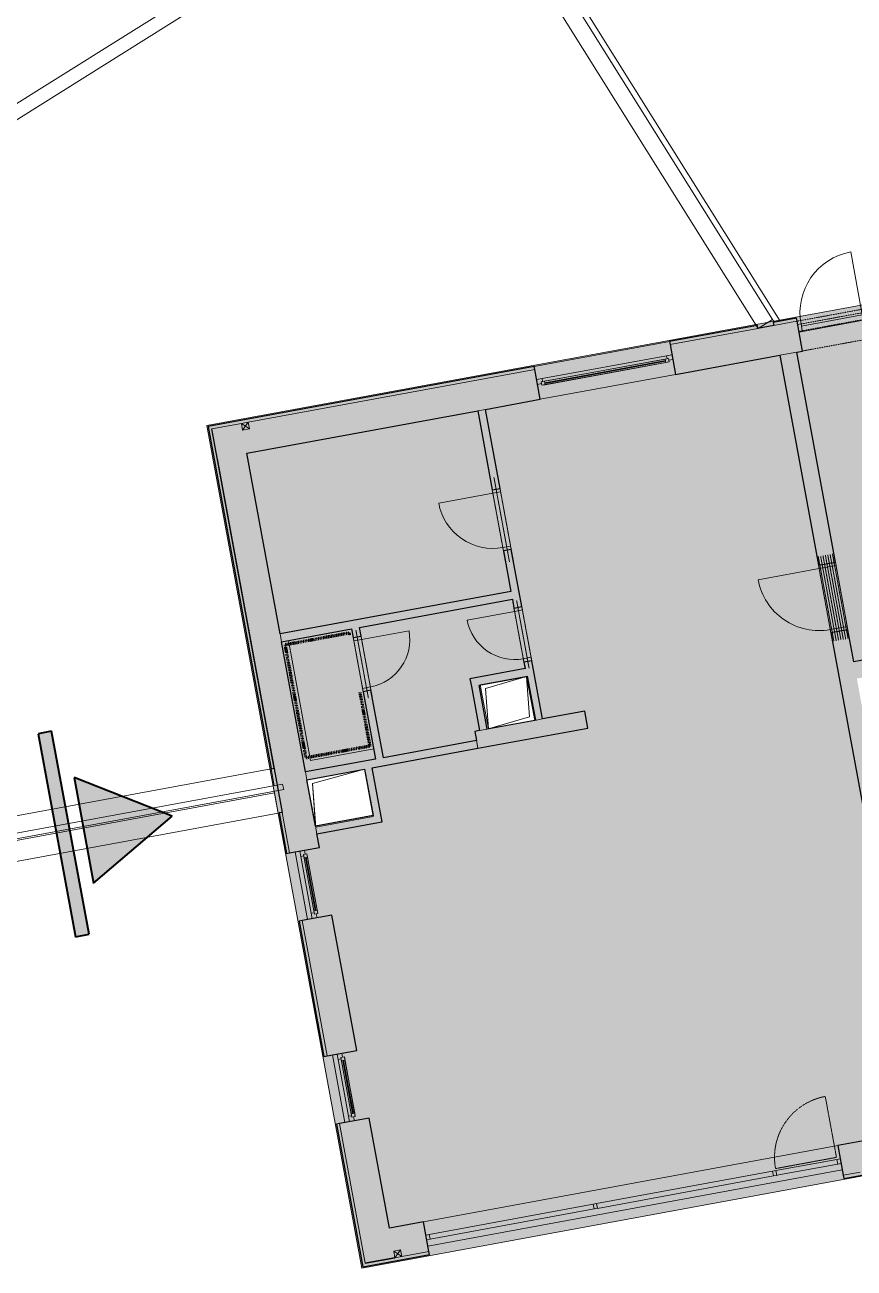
# Model space of a CAD drawing. Header units: millimetres. Extents: x -6736 to 224393, y -6260 to 72638.
# Drawn here: x 175670 to 187722, y -466 to 17603 of the extents above; entities that cross this region are included whole.
import ezdxf

# ---------------------------------------------------------------- set-up
doc = ezdxf.new("R2010")
doc.units = ezdxf.units.MM
for name, pattern in [('HA_Dash_2mm-S1mm', [2, 1, -1]), ('HA_Dash_3mm-S1mm', [3, 2, -1]), ('HA_DashDot_2_2mm-S0_6mm', [2.2, 1, -0.6, 0, -0.6]), ('HA_DashDot_4mm-S1mm', [4, 2, -1, 0, -1])]:
    doc.linetypes.add(name, pattern=pattern)
for name, color, linetype, lineweight in [('A-DETL-____-THIN', 9, 'Continuous', 9), ('A-DETL-____-WIDE', 9, 'Continuous', 40), ('A-DETL-GENF-OTLN', 9, 'Continuous', 9), ('A-DOOR-____-MCUT', 9, 'HA_DashDot_2_2mm-S0_6mm', 9), ('A-DOOR-____-OTLN', 9, 'Continuous', 9), ('A-DOOR-FRAM-MCUT', 9, 'Continuous', 9), ('A-FLOR-____-OTLN', 9, 'Continuous', 9), ('A-GENM-____-HDLN', 9, 'HA_Dash_3mm-S1mm', 9), ('A-GENM-____-OTLN', 9, 'Continuous', 9), ('A-GLAZ-____-MCUT', 9, 'Continuous', 5), ('A-GLAZ-____-OTLN', 9, 'Continuous', 5), ('A-GLAZ-CURT-MCUT', 9, 'Continuous', 5), ('A-GLAZ-CURT-OTLN', 9, 'Continuous', 5), ('A-GLAZ-CWMG-MCUT', 9, 'Continuous', 5), ('A-GLAZ-CWMG-OTLN', 9, 'Continuous', 5), ('A-WALL-____-MCUT', 9, 'Continuous', 25), ('A-WALL-____-OTLN', 9, 'Continuous', 9), ('I-WALL-____-MCUT', 9, 'Continuous', 25), ('I-WALL-____-OTLN', 9, 'Continuous', 9), ('M-HVAC-DUCT-OTLN', 9, 'Continuous', 9)]:
    doc.layers.add(name, color=color, linetype=linetype, lineweight=lineweight)

# ---------------------------------------------------------------- blocks, each defined once
blk = doc.blocks.new('HA_DR_Single_Swing_Solid - In_OJ_700x2100-2215883-schema POHLEDU D_110_6100')
at = {"layer": 'A-DOOR-____-MCUT'}
for p, q in [((-350, 57.5), (350, 57.5)), ((-350, -57.5), (350, -57.5))]:
    blk.add_line(p, q, dxfattribs=at)
at = {"layer": 'A-DOOR-____-OTLN', "lineweight": 5}
blk.add_line((350, 757.5), (350, 57.5), dxfattribs=at)
blk.add_arc((350, 57.5), 700, 90, 180, dxfattribs=at)
at = {"layer": 'A-DOOR-FRAM-MCUT'}
for p, q in [((-400, 57.5), (-350, 57.5)), ((-350, 57.5), (-350, -57.5)), ((350, 57.5), (400, 57.5)), ((350, -57.5), (350, 57.5)), ((-350, -57.5), (-400, -57.5)), ((400, -57.5), (350, -57.5))]:
    blk.add_line(p, q, dxfattribs=at)
blk = doc.blocks.new('HA_DR_Single_Swing_Solid - In_OJ_700x2100-2215885-schema POHLEDU D_110_6100')
at = {"layer": 'A-DOOR-____-MCUT'}
for p, q in [((-350, 57.5), (350, 57.5)), ((-350, -57.5), (350, -57.5))]:
    blk.add_line(p, q, dxfattribs=at)
at = {"layer": 'A-DOOR-____-OTLN', "lineweight": 5}
blk.add_line((350, -757.5), (350, -57.5), dxfattribs=at)
blk.add_arc((350, -57.5), 700, 180, 270, dxfattribs=at)
at = {"layer": 'A-DOOR-FRAM-MCUT'}
for p, q in [((-350, 57.5), (-400, 57.5)), ((-350, -57.5), (-350, 57.5)), ((400, 57.5), (350, 57.5)), ((350, 57.5), (350, -57.5)), ((-400, -57.5), (-350, -57.5)), ((350, -57.5), (400, -57.5))]:
    blk.add_line(p, q, dxfattribs=at)
blk = doc.blocks.new('HA_DR_Single_Swing_Solid - In_OJ_800x2100-2215786-schema POHLEDU D_110_6100')
at = {"layer": 'A-DOOR-____-MCUT'}
for p, q in [((-400, 57.5), (400, 57.5)), ((-400, -57.5), (400, -57.5))]:
    blk.add_line(p, q, dxfattribs=at)
at = {"layer": 'A-DOOR-____-OTLN', "lineweight": 5}
blk.add_line((400, 857.5), (400, 57.5), dxfattribs=at)
blk.add_arc((400, 57.5), 800, 90, 180, dxfattribs=at)
at = {"layer": 'A-DOOR-FRAM-MCUT'}
for p, q in [((-450, 57.5), (-400, 57.5)), ((-400, 57.5), (-400, -57.5)), ((400, 57.5), (450, 57.5)), ((400, -57.5), (400, 57.5)), ((-400, -57.5), (-450, -57.5)), ((450, -57.5), (400, -57.5))]:
    blk.add_line(p, q, dxfattribs=at)
blk = doc.blocks.new('HA_DR_Single_Swing_Solid - In_OJ_900x2100_Vstupni-2215765-schema POHLEDU D_110_6100')
at = {"layer": 'A-DOOR-____-MCUT'}
for p, q in [((-450, 125), (450, 125)), ((-450, -125), (450, -125))]:
    blk.add_line(p, q, dxfattribs=at)
at = {"layer": 'A-DOOR-____-OTLN', "lineweight": 5}
blk.add_line((450, 1025), (450, 125), dxfattribs=at)
at = {"layer": 'A-DOOR-____-OTLN'}
for p, q in [((-500, 125), (500, 125)), ((-500, -125), (500, -125))]:
    blk.add_line(p, q, dxfattribs=at)
at = {"layer": 'A-DOOR-____-OTLN', "lineweight": 5}
blk.add_arc((450, 125), 900, 90, 180, dxfattribs=at)
at = {"layer": 'A-DOOR-FRAM-MCUT'}
for p, q in [((-500, 125), (-450, 125)), ((-450, 125), (-450, -125)), ((450, 125), (500, 125)), ((450, -125), (450, 125)), ((-450, -125), (-500, -125)), ((500, -125), (450, -125))]:
    blk.add_line(p, q, dxfattribs=at)
blk = doc.blocks.new('HA_DR_Single_Swing_Solid_ButtFrame - In_FAS_900x2350_Unik-2108754-schema POHLEDU D_110_6100')
at = {"layer": 'A-DOOR-____-MCUT'}
for p, q in [((-450, 170), (450, 170)), ((-450, 70), (450, 70))]:
    blk.add_line(p, q, dxfattribs=at)
at = {"layer": 'A-DOOR-____-OTLN', "lineweight": 5}
blk.add_line((450, 1070), (450, 170), dxfattribs=at)
at = {"layer": 'A-DOOR-____-OTLN', "linetype": 'HA_DashDot_2_2mm-S0_6mm'}
for p, q in [((500, 220), (-500, 220)), ((500, -220), (-500, -220))]:
    blk.add_line(p, q, dxfattribs=at)
at = {"layer": 'A-DOOR-____-OTLN', "lineweight": 5}
blk.add_arc((450, 170), 900, 90, 180, dxfattribs=at)
at = {"layer": 'A-DOOR-FRAM-MCUT'}
for p, q in [((-500, 170), (-450, 170)), ((-450, 70), (-500, 70)), ((-450, 170), (-450, 70)), ((450, 170), (500, 170)), ((450, 70), (450, 170)), ((500, 70), (450, 70))]:
    blk.add_line(p, q, dxfattribs=at)
blk = doc.blocks.new('HA_WD_SinglePanel - 1000x3200-2168127-schema POHLEDU D_110_6100')
at = {"layer": 'A-GLAZ-____-MCUT'}
for p, q in [((-440, 25), (-440, -25)), ((-390, 25), (-440, 25)), ((-390, -25), (-390, 25)), ((390, 5), (-390, 5)), ((390, 25), (390, -25)), ((440, 25), (390, 25)), ((440, -25), (440, 25)), ((-500, 0), (-440, 0)), ((-420, -70), (-500, -70)), ((-440, -25), (-390, -25)), ((-420, -25), (-420, -70)), ((390, -5), (-390, -5)), ((390, -25), (440, -25)), ((420, -70), (420, -25)), ((500, -70), (420, -70)), ((440, 0), (500, 0))]:
    blk.add_line(p, q, dxfattribs=at)
at = {"layer": 'A-GLAZ-____-OTLN'}
for p, q in [((-440, -25), (-440, 25)), ((440, 25), (-440, 25)), ((390, 25), (-390, 25)), ((440, 25), (440, -25)), ((-440, -25), (440, -25)), ((420, -70), (-420, -70)), ((390, -25), (-390, -25))]:
    blk.add_line(p, q, dxfattribs=at)
blk = doc.blocks.new('HA_WD_SinglePanel - 1000x3200-2168126-schema POHLEDU D_110_6100')
at = {"layer": 'A-GLAZ-____-MCUT'}
for p, q in [((-420, 70), (-500, 70)), ((-500, 0), (-440, 0)), ((-440, -25), (-440, 25)), ((-440, 25), (-390, 25)), ((-420, 25), (-420, 70)), ((-390, 25), (-390, -25)), ((390, 5), (-390, 5)), ((390, -25), (390, 25)), ((390, 25), (440, 25)), ((500, 70), (420, 70)), ((420, 70), (420, 25)), ((440, 25), (440, -25)), ((440, 0), (500, 0)), ((-390, -25), (-440, -25)), ((390, -5), (-390, -5)), ((440, -25), (390, -25))]:
    blk.add_line(p, q, dxfattribs=at)
at = {"layer": 'A-GLAZ-____-OTLN'}
for p, q in [((440, 25), (-440, 25)), ((-440, -25), (-440, 25)), ((420, 70), (-420, 70)), ((390, 25), (-390, 25)), ((440, 25), (440, -25)), ((-440, -25), (440, -25)), ((390, -25), (-390, -25))]:
    blk.add_line(p, q, dxfattribs=at)
blk = doc.blocks.new('HA_WD_SinglePanel - 2000x1150-2168136-schema POHLEDU D_110_6100')
at = {"layer": 'A-GLAZ-____-MCUT'}
for p, q in [((-920, 70), (-1000, 70)), ((-1000, 0), (-940, 0)), ((-940, -25), (-940, 25)), ((-940, 25), (-890, 25)), ((-920, 25), (-920, 70)), ((-890, 25), (-890, -25)), ((890, 5), (-890, 5)), ((890, -25), (890, 25)), ((890, 25), (940, 25)), ((1000, 70), (920, 70)), ((920, 70), (920, 25)), ((940, 25), (940, -25)), ((940, 0), (1000, 0)), ((-890, -25), (-940, -25)), ((890, -5), (-890, -5)), ((940, -25), (890, -25))]:
    blk.add_line(p, q, dxfattribs=at)
at = {"layer": 'A-GLAZ-____-OTLN'}
for p, q in [((940, 25), (-940, 25)), ((-940, -25), (-940, 25)), ((920, 70), (-920, 70)), ((890, 25), (-890, 25)), ((940, 25), (940, -25)), ((-940, -25), (940, -25)), ((890, -25), (-890, -25))]:
    blk.add_line(p, q, dxfattribs=at)
blk = doc.blocks.new('HA_GM_Shaft_Rectangle - Default-2240305-schema POHLEDU D_110_6100')
at = {"layer": 'A-DETL-GENF-OTLN'}
for p, q in [((68.5, -68.5), (850, 0)), ((0, -685), (68.5, -68.5))]:
    blk.add_line(p, q, dxfattribs=at)
at = {"layer": 'A-GENM-____-OTLN'}
for p, q in [((0, -685), (0, 0)), ((0, 0), (850, 0)), ((850, 0), (850, -685)), ((850, -685), (0, -685))]:
    blk.add_line(p, q, dxfattribs=at)
blk = doc.blocks.new('HA_GM_Shaft_Rectangle - Default-2240303-schema POHLEDU D_110_6100')
at = {"layer": 'A-DETL-GENF-OTLN'}
for p, q in [((65, -65), (700, 0)), ((0, -650), (65, -65))]:
    blk.add_line(p, q, dxfattribs=at)
at = {"layer": 'A-GENM-____-OTLN'}
for p, q in [((0, -650), (0, 0)), ((0, 0), (700, 0)), ((700, 0), (700, -650)), ((700, -650), (0, -650))]:
    blk.add_line(p, q, dxfattribs=at)
blk = doc.blocks.new('Systémový panel - Sklo-2011739-schema POHLEDU D_110_6100')
at = {"layer": 'A-GLAZ-CURT-MCUT'}
for p, q in [((1212.5, 0), (-1212.5, 0)), ((-1212.5, 0), (-1212.5, -70)), ((-1212.5, -70), (1212.5, -70)), ((1212.5, -70), (1212.5, 0))]:
    blk.add_line(p, q, dxfattribs=at)
blk = doc.blocks.new('Obdélníková příčel - 50x70mm EXT-2011740-schema POHLEDU D_110_6100')
at = {"layer": 'A-GLAZ-CWMG-MCUT'}
for p, q in [((-50, 70), (0, 70)), ((-50, 0), (-50, 70)), ((0, 0), (-50, 0)), ((0, 70), (0, 0))]:
    blk.add_line(p, q, dxfattribs=at)
blk = doc.blocks.new('ABMV_CW_Single_Swing_Generic - Ex_Glass_SKLOPNE-2011742-schema POHLEDU D_110_6100')
at = {"layer": 'A-DOOR-____-OTLN', "linetype": 'HA_Dash_2mm-S1mm', "lineweight": 5}
for p in [(450, 930), (-450, 30)]:
    blk.add_line(p, (450, 30), dxfattribs=at)
blk.add_arc((450, 30), 900, 90, 180, dxfattribs=at)
blk = doc.blocks.new('Obdélníková příčel - 50x70mm EXT-1501617-schema POHLEDU D_110_6100')
at = {"layer": 'A-GLAZ-CWMG-OTLN'}
for p, q in [((6582, 1115), (5697, 952)), ((6595, 1046), (5709, 883))]:
    blk.add_line(p, q, dxfattribs=at)
blk = doc.blocks.new('Obdélníková příčel - 50x70mm EXT-2011734-schema POHLEDU D_110_6100')
at = {"layer": 'A-GLAZ-CWMG-MCUT'}
for p, q in [((-25, 70), (25, 70)), ((-25, 0), (-25, 70)), ((25, 0), (-25, 0)), ((25, 70), (25, 0))]:
    blk.add_line(p, q, dxfattribs=at)
blk = doc.blocks.new('Systémový panel - Sklo-2011743-schema POHLEDU D_110_6100')
at = {"layer": 'A-GLAZ-CURT-MCUT'}
for p, q in [((1300, 0), (-1300, 0)), ((-1300, 0), (-1300, -70)), ((-1300, -70), (1300, -70)), ((1300, -70), (1300, 0))]:
    blk.add_line(p, q, dxfattribs=at)
blk = doc.blocks.new('HA_GM_Tiling_LineBased - Generic Tiles-2157053-schema POHLEDU D_110_6100')
at = {"layer": 'A-GENM-____-OTLN', "linetype": 'HA_DashDot_4mm-S1mm', "lineweight": 80}
blk.add_line((0, -50), (795, -50), dxfattribs=at)
blk = doc.blocks.new('HA_GM_Tiling_LineBased - Generic Tiles-2157054-schema POHLEDU D_110_6100')
at = {"layer": 'A-GENM-____-OTLN', "linetype": 'HA_DashDot_4mm-S1mm', "lineweight": 80}
blk.add_line((50, -50), (990, -50), dxfattribs=at)
blk = doc.blocks.new('HA_GM_Tiling_LineBased - Generic Tiles-2157055-schema POHLEDU D_110_6100')
at = {"layer": 'A-GENM-____-OTLN', "linetype": 'HA_DashDot_4mm-S1mm', "lineweight": 80}
blk.add_line((50, -50), (80, -50), dxfattribs=at)
blk = doc.blocks.new('HA_GM_Tiling_LineBased - Generic Tiles-2157056-schema POHLEDU D_110_6100')
at = {"layer": 'A-GENM-____-OTLN', "linetype": 'HA_DashDot_4mm-S1mm', "lineweight": 80}
blk.add_line((50, -50), (1725, -50), dxfattribs=at)
blk = doc.blocks.new('TB_Porotherm KP11_5_1000mm - TB_Porotherm KP11_5_1000mm-1965691-schema POHLEDU D_110_6100')
at = {"layer": 'A-GENM-____-HDLN'}
for p, q in [((-500, 57.5), (500, 57.5)), ((-500, 0), (500, 0)), ((500, -57.5), (-500, -57.5))]:
    blk.add_line(p, q, dxfattribs=at)
blk = doc.blocks.new('TB_Porotherm KP11_5_1250mm - TB_Porotherm KP11_5_1250mm-1972106-schema POHLEDU D_110_6100')
at = {"layer": 'A-GENM-____-HDLN'}
for p, q in [((-625, 57.5), (625, 57.5)), ((-625, 0), (625, 0)), ((625, -57.5), (-625, -57.5))]:
    blk.add_line(p, q, dxfattribs=at)
blk = doc.blocks.new('TB_Porotherm KP7_1250mm - TB_Porotherm KP7_1250mm-1966492-schema POHLEDU D_110_6100')
at = {"layer": 'A-GENM-____-HDLN'}
for p, q in [((-625, 35), (625, 35)), ((-625, 0), (625, 0)), ((625, -35), (-625, -35))]:
    blk.add_line(p, q, dxfattribs=at)
blk = doc.blocks.new('Obdélníková příčel - 50x70mm EXT-2011748-schema POHLEDU D_110_6100')
at = {"layer": 'A-GLAZ-CWMG-MCUT'}
for p, q in [((0, 70), (-50, 70)), ((-50, 70), (-50, 0)), ((-50, 0), (0, 0)), ((0, 0), (0, 70))]:
    blk.add_line(p, q, dxfattribs=at)
blk = doc.blocks.new('185-01_OBJEKT A_Central_rvt-5-schema POHLEDU D_110_6100')
at = {"layer": 'A-FLOR-____-OTLN'}
for p, q in [((6066, 13226), (6952, 13389)), ((7015, 13320), (6032, 13139)), ((-1111, 4600), (-1292, 5583)), ((-568, 1649), (-749, 2633)), ((572, 207), (6596, 1315)), ((637, -147), (6661, 961))]:
    blk.add_line(p, q, dxfattribs=at)
at = {"layer": 'A-WALL-____-MCUT'}
for p, q in [((5427, 13236), (4151, 13001)), ((5435, 13192), (5427, 13236)), ((5664, 13234), (5435, 13192)), ((5995, 13340), (5656, 13278)), ((5656, 13278), (5664, 13234)), ((6003, 13296), (5995, 13340)), ((6082, 12863), (6003, 13296)), ((4151, 13001), (4159, 12957)), ((4159, 12957), (4238, 12524)), ((5999, 12848), (6082, 12863)), ((4238, 12524), (5753, 12803)), ((2184, 12639), (-2557, 11767)), ((2192, 12595), (2184, 12639)), ((2271, 12162), (2192, 12595)), ((1475, 12015), (2271, 12162)), ((-1992, 11377), (1362, 11995)), ((-2557, 11767), (-1641, 6790)), ((-1597, 6798), (-2504, 11730)), ((-2425, 11298), (-1562, 6609)), ((-1509, 8751), (-1992, 11377)), ((-1140, 6745), (-1488, 8638)), ((-1641, 6790), (-1597, 6798)), ((-1562, 6609), (-1479, 6157)), ((-995, 5958), (-1119, 6632)), ((-1479, 6157), (-1523, 6149)), ((-1523, 6149), (-1415, 5561)), ((-938, 5649), (-974, 5845)), ((-1371, 5569), (-938, 5649)), ((-1415, 5561), (-1371, 5569)), ((-1190, 4585), (-1234, 4577)), ((-1234, 4577), (-872, 2610)), ((-757, 4665), (-1190, 4585)), ((-395, 2698), (-757, 4665)), ((-872, 2610), (-828, 2618)), ((-828, 2618), (-395, 2698)), ((-647, 1635), (-691, 1627)), ((-691, 1627), (-309, -448)), ((-214, 1715), (-647, 1635)), ((80, 116), (-214, 1715)), ((7825, 1542), (6596, 1315)), ((6596, 1315), (6675, 883)), ((6684, 838), (8405, 1155)), ((6675, 883), (6684, 838)), ((572, 207), (80, 116)), ((652, -226), (572, 207)), ((-309, -448), (660, -270)), ((160, -316), (-273, -396)), ((-273, -396), (160, -316)), ((660, -270), (652, -226))]:
    blk.add_line(p, q, dxfattribs=at)
at = {"layer": 'A-WALL-____-MCUT', "lineweight": 9}
for p, q in [((4159, 12957), (5435, 13192)), ((5435, 13192), (4159, 12957)), ((5664, 13234), (5919, 13281)), ((5919, 13281), (5664, 13234)), ((5919, 13281), (6003, 13296)), ((6003, 13296), (5919, 13281)), ((5999, 12848), (5753, 12803)), ((-1973, 11828), (2192, 12595)), ((2192, 12595), (-1973, 11828)), ((1475, 12015), (1362, 11995)), ((-2504, 11730), (-2072, 11810)), ((-2072, 11810), (-2504, 11730)), ((-2504, 11730), (-2425, 11298)), ((-1509, 8751), (-1488, 8638)), ((2190, 7495), (2303, 7516)), ((1388, 7348), (1501, 7368)), ((1344, 7202), (1365, 7089)), ((1365, 7089), (1344, 7202)), ((-1140, 6745), (-1129, 6689)), ((-1129, 6689), (-1140, 6745)), ((-1129, 6689), (-1119, 6632)), ((-1371, 5569), (-1479, 6157)), ((-1479, 6157), (-1371, 5569)), ((-995, 5958), (-974, 5845)), ((-828, 2618), (-1190, 4585)), ((-1190, 4585), (-828, 2618)), ((-273, -396), (-647, 1635)), ((-647, 1635), (-273, -396)), ((6675, 883), (6921, 928)), ((6921, 928), (6675, 883)), ((258, -298), (652, -226)), ((652, -226), (258, -298))]:
    blk.add_line(p, q, dxfattribs=at)
at = {"layer": 'A-WALL-____-OTLN'}
for p, q in [((2184, 12639), (4151, 13001)), ((4238, 12524), (2271, 12162))]:
    blk.add_line(p, q, dxfattribs=at)
at = {"layer": 'I-WALL-____-MCUT'}
for p, q in [((6561, 9794), (5999, 12848)), ((5753, 12803), (6315, 9749)), ((1362, 11995), (1573, 10844)), ((1687, 10865), (1475, 12015)), ((1573, 10844), (1687, 10865)), ((1849, 9980), (1736, 9959)), ((1736, 9959), (1845, 9369)), ((2002, 9148), (1849, 9980)), ((6315, 9749), (6561, 9794)), ((1845, 9369), (-1509, 8751)), ((-357, 8846), (1866, 9256)), ((1866, 9256), (1889, 9128)), ((1889, 9128), (2002, 9148)), ((10053, 8942), (6827, 8348)), ((-1488, 8638), (-470, 8826)), ((-470, 8826), (-447, 8698)), ((-447, 8698), (-333, 8719)), ((-333, 8719), (-357, 8846)), ((6742, 8811), (6496, 8765)), ((6496, 8765), (7190, 4994)), ((6827, 8348), (6742, 8811)), ((2147, 8362), (2034, 8341)), ((2034, 8341), (2051, 8247)), ((2303, 7516), (2147, 8362)), ((2051, 8247), (1250, 8100)), ((1384, 8008), (2072, 8134)), ((2072, 8134), (2190, 7495)), ((1250, 8100), (1270, 7987)), ((1270, 7987), (1388, 7348)), ((1501, 7368), (1384, 8008)), ((-189, 7932), (-302, 7911)), ((-302, 7911), (-122, 6932)), ((-9, 6953), (-189, 7932)), ((2917, 7629), (2303, 7516)), ((2963, 7383), (2917, 7629)), ((2190, 7495), (1501, 7368)), ((1388, 7348), (1319, 7335)), ((1319, 7335), (1344, 7202)), ((1365, 7089), (2963, 7383)), ((-170, 6807), (1365, 7089)), ((1344, 7202), (-9, 6953)), ((-122, 6932), (-1140, 6745)), ((-1119, 6632), (-283, 6786)), ((-283, 6786), (-159, 6112)), ((-25, 6020), (-170, 6807)), ((-159, 6112), (-995, 5958)), ((-974, 5845), (-138, 5999)), ((-138, 5999), (-25, 6020))]:
    blk.add_line(p, q, dxfattribs=at)
at = {"layer": 'I-WALL-____-OTLN'}
for p, q in [((-1390, 8656), (-1068, 6911)), ((-1068, 6911), (-149, 7080))]:
    blk.add_line(p, q, dxfattribs=at)
at = {"layer": 'M-HVAC-DUCT-OTLN', "lineweight": 5}
for p, q in [((-2072, 11810), (-1973, 11828)), ((-2072, 11810), (-1955, 11730)), ((-2054, 11712), (-2072, 11810)), ((-2054, 11712), (-1973, 11828)), ((-1973, 11828), (-1955, 11730)), ((-1955, 11730), (-2054, 11712)), ((142, -218), (240, -200)), ((142, -218), (258, -298)), ((160, -316), (142, -218)), ((160, -316), (240, -200)), ((258, -298), (160, -316)), ((240, -200), (258, -298))]:
    blk.add_line(p, q, dxfattribs=at)
at = {"layer": 'A-DOOR-____-OTLN', "lineweight": 9}
for name, p, rotation in [('HA_DR_Single_Swing_Solid_ButtFrame - In_FAS_900x2350_Unik-2108754-schema POHLEDU D_110_6100', (6534, 13170), 10.42708866108217), ('HA_DR_Single_Swing_Solid - In_OJ_800x2100-2215786-schema POHLEDU D_110_6100', (1711, 10412), 100.4270886610819), ('HA_DR_Single_Swing_Solid - In_OJ_900x2100_Vstupni-2215765-schema POHLEDU D_110_6100', (6528, 9280), 100.4270886610821), ('HA_DR_Single_Swing_Solid - In_OJ_700x2100-2215883-schema POHLEDU D_110_6100', (2018, 8745), 100.4270886610819), ('HA_DR_Single_Swing_Solid - In_OJ_700x2100-2215885-schema POHLEDU D_110_6100', (-318, 8315), 100.4270886610819), ('ABMV_CW_Single_Swing_Generic - Ex_Glass_SKLOPNE-2011742-schema POHLEDU D_110_6100', (6139, 1033), 10.42708866108224)]:
    blk.add_blockref(name, p, dxfattribs=dict(at, rotation=rotation))
at = {"layer": 'A-GENM-____-OTLN', "lineweight": 9}
for name, p, rotation in [('TB_Porotherm KP11_5_1250mm - TB_Porotherm KP11_5_1250mm-1972106-schema POHLEDU D_110_6100', (1711, 10412), 280.4270886610821), ('TB_Porotherm KP7_1250mm - TB_Porotherm KP7_1250mm-1966492-schema POHLEDU D_110_6100', (6459, 9267), 280.4270886610821), ('TB_Porotherm KP7_1250mm - TB_Porotherm KP7_1250mm-1966492-schema POHLEDU D_110_6100', (6528, 9280), 280.4270886610821), ('TB_Porotherm KP7_1250mm - TB_Porotherm KP7_1250mm-1966492-schema POHLEDU D_110_6100', (6597, 9292), 280.4270886610821), ('TB_Porotherm KP11_5_1000mm - TB_Porotherm KP11_5_1000mm-1965691-schema POHLEDU D_110_6100', (2018, 8745), 280.4270886610821), ('HA_GM_Tiling_LineBased - Generic Tiles-2157054-schema POHLEDU D_110_6100', (-1493, 8637), 10.42708866108196), ('HA_GM_Tiling_LineBased - Generic Tiles-2157055-schema POHLEDU D_110_6100', (-470, 8826), 280.4270886610819), ('TB_Porotherm KP11_5_1000mm - TB_Porotherm KP11_5_1000mm-1965691-schema POHLEDU D_110_6100', (-318, 8315), 280.4270886610821), ('HA_GM_Tiling_LineBased - Generic Tiles-2157056-schema POHLEDU D_110_6100', (-1172, 6892), 100.427088661082), ('HA_GM_Shaft_Rectangle - Default-2240303-schema POHLEDU D_110_6100', (2190, 7495), 190.4270886610817), ('HA_GM_Tiling_LineBased - Generic Tiles-2157053-schema POHLEDU D_110_6100', (-302, 7911), 280.4270886610819), ('HA_GM_Tiling_LineBased - Generic Tiles-2157054-schema POHLEDU D_110_6100', (-149, 7080), 190.4270886610819), ('HA_GM_Shaft_Rectangle - Default-2240305-schema POHLEDU D_110_6100', (-1119, 6632), 10.42708866108196)]:
    blk.add_blockref(name, p, dxfattribs=dict(at, rotation=rotation))
at = {"layer": 'A-GLAZ-____-OTLN', "lineweight": 9}
for name, p, rotation in [('HA_WD_SinglePanel - 2000x1150-2168136-schema POHLEDU D_110_6100', (3215, 12559), 10.42708866108217), ('HA_WD_SinglePanel - 1000x3200-2168127-schema POHLEDU D_110_6100', (-1064, 5117), 280.4270886610821), ('HA_WD_SinglePanel - 1000x3200-2168126-schema POHLEDU D_110_6100', (-521, 2167), 100.4270886610821)]:
    blk.add_blockref(name, p, dxfattribs=dict(at, rotation=rotation))
at = {"layer": 'A-GLAZ-CURT-OTLN', "lineweight": 9, "rotation": 10.42708866108224}
for name, p in [('Systémový panel - Sklo-2011743-schema POHLEDU D_110_6100', (4369, 707)), ('Systémový panel - Sklo-2011739-schema POHLEDU D_110_6100', (1849, 244))]:
    blk.add_blockref(name, p, dxfattribs=at)
at = {"layer": 'A-GLAZ-CWMG-OTLN', "lineweight": 9}
blk.add_blockref('Obdélníková příčel - 50x70mm EXT-1501617-schema POHLEDU D_110_6100', (0, 0), dxfattribs=at)
at = {"layer": 'A-GLAZ-CWMG-OTLN', "lineweight": 9, "extrusion": (0, 0, -1), "rotation": 169.5729113389178}
for name, p in [('Obdélníková příčel - 50x70mm EXT-2011740-schema POHLEDU D_110_6100', (-6631, 1124)), ('Obdélníková příčel - 50x70mm EXT-2011734-schema POHLEDU D_110_6100', (-5672, 947)), ('Obdélníková příčel - 50x70mm EXT-2011734-schema POHLEDU D_110_6100', (-3066, 468))]:
    blk.add_blockref(name, p, dxfattribs=at)
at = {"layer": 'A-GLAZ-CWMG-OTLN', "lineweight": 9, "rotation": 190.4270886610822}
blk.add_blockref('Obdélníková příčel - 50x70mm EXT-2011748-schema POHLEDU D_110_6100', (607, 15), dxfattribs=at)
blk = doc.blocks.new('HA_GM_Shaft_Rectangle - Default-2321916-schema POHLEDU D_110_6100')
at = {"layer": 'A-DETL-GENF-OTLN'}
for p, q in [((70, -70), (850, 0)), ((0, -700), (70, -70))]:
    blk.add_line(p, q, dxfattribs=at)
at = {"layer": 'A-GENM-____-OTLN'}
for p, q in [((0, -700), (0, 0)), ((0, 0), (850, 0)), ((850, 0), (850, -700)), ((850, -700), (0, -700))]:
    blk.add_line(p, q, dxfattribs=at)
blk = doc.blocks.new('HA_GM_Shaft_Rectangle - Default-2321918-schema POHLEDU D_110_6100')
at = {"layer": 'A-DETL-GENF-OTLN'}
for p, q in [((65, -65), (700, 0)), ((0, -650), (65, -65))]:
    blk.add_line(p, q, dxfattribs=at)
at = {"layer": 'A-GENM-____-OTLN'}
for p, q in [((0, -650), (0, 0)), ((0, 0), (700, 0)), ((700, 0), (700, -650)), ((700, -650), (0, -650))]:
    blk.add_line(p, q, dxfattribs=at)

msp = doc.modelspace()

# ---------------------------------------------------------------- hatches: boundary and pattern name
at = {"layer": 'A-DETL-GENF-OTLN'}
h = msp.add_hatch(color=7, dxfattribs=at)
h.paths.add_polyline_path([(180568, -466), (202401, 3552), (203271, 16371), (178315, 11779), (180565, -448)])
h.paths.add_polyline_path([(179894, 5958), (179770, 6632), (180606, 6786), (180730, 6112), (180239, 6022)])
h.paths.add_polyline_path([(182390, 7368), (182273, 8008), (182961, 8134), (183079, 7495)])
h.paths.add_polyline_path([(187864, 7542), (187761, 8103), (188125, 8170), (188222, 7608), (187885, 7546)])
h.paths.add_polyline_path([(190358, 8001), (190254, 8561), (190761, 8655), (190864, 8094), (190505, 8028)])
h.paths.add_polyline_path([(195335, 8800), (195211, 9473), (195482, 9523), (195606, 8850), (195476, 8826)])
h.paths.add_polyline_path([(195782, 9273), (195728, 9569), (196868, 9778), (196923, 9483), (195803, 9277)])
h.paths.add_polyline_path([(199642, 9984), (199588, 10279), (200276, 10406), (200330, 10111)])
h.paths.add_polyline_path([(189298, 10282), (189251, 10537), (193755, 11366), (193802, 11110), (189319, 10285)])
h.paths.add_polyline_path([(189215, 10734), (189251, 10741), (190505, 10972)])
h.paths.add_polyline_path([(195965, 11509), (195835, 12217), (197738, 12567), (197868, 11859), (196310, 11572)])
h.paths.add_polyline_path([(188195, 12682), (188123, 13075), (188516, 13147), (188589, 12754), (188574, 12751)])
h = msp.add_hatch(color=161, dxfattribs=at)
h.paths.add_polyline_path([(176406, 4350), (176602, 4387), (176059, 7337), (175863, 7301), (176386, 4457)])
h.paths.add_polyline_path([(176669, 5129), (177811, 6102), (176386, 6667), (176646, 5254)])

# ---------------------------------------------------------------- linework, layer by layer
at = {"layer": 'A-DETL-____-THIN'}
for p, q in [((203271, 16371), (178315, 11779)), ((178315, 11779), (180568, -466)), ((180568, -466), (202401, 3552))]:
    msp.add_line(p, q, dxfattribs=at)
at = {"layer": 'A-DETL-____-WIDE'}
for p, q in [((176059, 7337), (175863, 7301)), ((175863, 7301), (176406, 4350)), ((176602, 4387), (176059, 7337)), ((176386, 6667), (176669, 5129)), ((177811, 6102), (176386, 6667)), ((176669, 5129), (177811, 6102)), ((176406, 4350), (176602, 4387))]:
    msp.add_line(p, q, dxfattribs=at)
at = {"layer": 'A-WALL-____-OTLN'}
for p, q in [((178448, 26237), (186536, 13323)), ((167393, 11351), (182029, 20519)), ((182270, 20286), (186647, 13297)), ((181924, 20217), (170139, 12835)), ((186325, 13190), (181924, 20217)), ((186325, 13190), (186536, 13323)), ((186536, 13323), (186563, 13281)), ((174476, 5912), (179248, 6790)), ((179293, 6544), (179248, 6790)), ((174270, 5620), (179416, 6567)), ((179431, 6488), (179416, 6567)), ((174097, 5484), (179297, 6441)), ((179431, 6488), (174315, 5547)), ((179352, 6146), (179297, 6441)), ((179352, 6146), (174151, 5189))]:
    msp.add_line(p, q, dxfattribs=at)

# ---------------------------------------------------------------- block references
at = {"color": 50, "lineweight": 5}
msp.add_blockref('185-01_OBJEKT A_Central_rvt-5-schema POHLEDU D_110_6100', (180889, 0), dxfattribs=at)
at = {"layer": 'A-GENM-____-OTLN', "lineweight": 5, "rotation": 10.42708866108199}
for name, p in [('HA_GM_Shaft_Rectangle - Default-2321918-schema POHLEDU D_110_6100', (182288, 8010)), ('HA_GM_Shaft_Rectangle - Default-2321916-schema POHLEDU D_110_6100', (179770, 6632))]:
    msp.add_blockref(name, p, dxfattribs=at)

doc.saveas('drawing.dxf')
